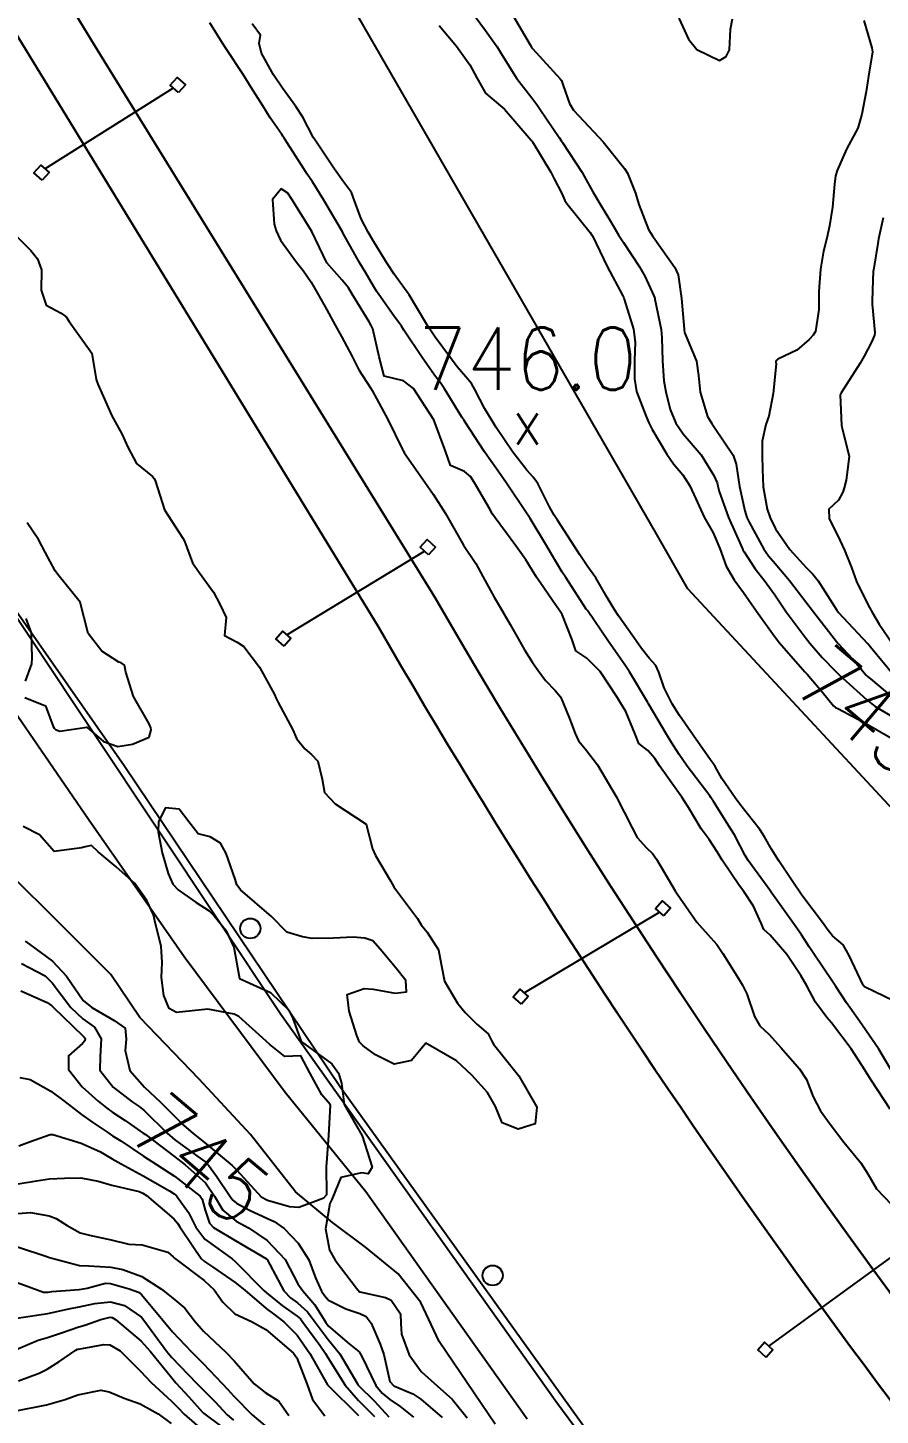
# Model space of a CAD drawing. Header units: metres. Extents: x 318500 to 325275, y 7408834 to 7428799.
# Drawn here: x 322758 to 322812.6, y 7421528.1 to 7421617.2 of the extents above; entities that cross this region are included whole.
import ezdxf
from ezdxf.enums import TextEntityAlignment as Align

# ---------------------------------------------------------------- set-up
doc = ezdxf.new("R2010")
doc.units = ezdxf.units.M
doc.header["$MEASUREMENT"] = 0
for name, color, linetype in [('Cotas', 45, 'Continuous'), ('Curvas de Nivel 1m', 11, 'Continuous'), ('Curvas de Nivel 5m', 15, 'Continuous'), ('Divisas', 45, 'Continuous'), ('Hidrografia', 140, 'Continuous'), ('Linha Férrea', 20, 'Continuous'), ('Pontos Cotados', 45, 'Continuous'), ('Postes', 20, 'Continuous'), ('Pórticos', 45, 'Continuous'), ('Vias Primárias', 230, 'Continuous'), ('Vias Secundárias', 230, 'Continuous')]:
    doc.layers.add(name, color=color, linetype=linetype)
doc.styles.add('Style-STANDARD', font='STANDARD.shx')

# ---------------------------------------------------------------- blocks, each defined once
blk = doc.blocks.new('ELVTXT_97')
at = {"layer": 'Pontos Cotados', "linetype": 'Continuous', "style": 'Style-STANDARD'}
for s, height, p in [('746.0', 4, (0, 4)), ('x', 3, (0, 0))]:
    blk.add_text(s, height=height, dxfattribs=at).set_placement(p, align=Align.MIDDLE_CENTER)

msp = doc.modelspace()

# ---------------------------------------------------------------- linework, layer by layer
at = {"layer": 'Curvas de Nivel 1m', "flags": 128}
for points, elevation in [([(322786.601, 7421617.987), (322787.329, 7421617.002), (322788.065, 7421615.964), (322788.334, 7421615.534), (322789.305, 7421613.95), (322790.298, 7421612.692), (322790.623, 7421612.265), (322790.838, 7421611.932), (322792.039, 7421610.138), (322792.206, 7421609.911), (322792.259, 7421609.83), (322793.514, 7421607.891), (322793.771, 7421607.433), (322794.218, 7421606.647), (322794.678, 7421605.875), (322795.396, 7421604.664), (322795.878, 7421603.863), (322796.173, 7421603.401), (322797.207, 7421601.844), (322797.543, 7421601.238), (322798.131, 7421599.974), (322798.171, 7421599.87), (322798.183, 7421599.829), (322798.19, 7421599.768), (322798.586, 7421597.823), (322798.636, 7421597.277), (322798.667, 7421595.821), (322798.77, 7421594.533), (322798.882, 7421593.818), (322799.162, 7421592.684), (322799.524, 7421591.807), (322800.01, 7421591.13), (322801.148, 7421589.788), (322801.977, 7421588.46), (322802.176, 7421587.981), (322802.225, 7421587.776), (322802.307, 7421587.432), (322802.905, 7421585.766), (322803.722, 7421583.944), (322803.807, 7421583.752), (322803.837, 7421583.679), (322803.908, 7421583.552), (322804.614, 7421582.456), (322805.187, 7421581.731), (322805.876, 7421580.801), (322806.619, 7421579.712), (322807.836, 7421578.073), (322808.132, 7421577.695), (322808.914, 7421576.777), (322809.812, 7421575.859), (322809.905, 7421575.763), (322809.998, 7421575.667), (322811.786, 7421574.046), (322812.313, 7421573.635), (322813.767, 7421572.775)], 744), ([(322789.095, 7421617.953), (322790.193, 7421616.091), (322790.275, 7421615.941), (322790.339, 7421615.855), (322792.122, 7421613.913), (322792.19, 7421613.793), (322792.306, 7421613.472), (322792.709, 7421612.319), (322792.963, 7421611.9), (322794.269, 7421610.512), (322794.863, 7421609.874), (322796.234, 7421608.148), (322796.425, 7421607.857), (322796.937, 7421606.569), (322797.152, 7421605.846), (322797.779, 7421604.244), (322798.028, 7421603.832), (322798.177, 7421603.614), (322799.472, 7421601.81), (322799.673, 7421601.335), (322799.892, 7421599.804), (322800.065, 7421597.836), (322800.068, 7421597.8), (322800.098, 7421597.637), (322800.854, 7421595.792), (322800.98, 7421594.871), (322801.102, 7421593.789), (322801.573, 7421592.239), (322801.848, 7421591.782), (322802.016, 7421591.538), (322803.207, 7421589.762), (322803.411, 7421589.186), (322803.624, 7421587.755), (322803.947, 7421586.193), (322804.092, 7421585.748), (322804.231, 7421585.451), (322805.171, 7421583.731), (322805.467, 7421583.288), (322805.901, 7421582.793), (322806.83, 7421581.711), (322807.87, 7421580.335), (322808.352, 7421579.693), (322809.832, 7421577.803), (322809.947, 7421577.668), (322810.856, 7421576.69), (322811.75, 7421575.641), (322811.809, 7421575.58), (322812.143, 7421575.299), (322813.784, 7421573.914)], 743), ([(322813.467, 7421550.079), (322812.552, 7421551.629), (322811.513, 7421553.158), (322811.155, 7421553.645), (322810.485, 7421554.611), (322809.796, 7421555.666), (322809.546, 7421556.038), (322808.421, 7421557.687), (322808.085, 7421558.202), (322807.583, 7421558.97), (322807.08, 7421559.705), (322805.694, 7421561.644), (322805.637, 7421561.72), (322805.62, 7421561.745), (322804.181, 7421563.742), (322803.978, 7421564.07), (322803.659, 7421564.676), (322803.29, 7421565.379), (322803.07, 7421565.759), (322801.945, 7421567.528), (322801.777, 7421567.779), (322801.702, 7421567.883), (322800.257, 7421569.795), (322799.737, 7421570.546), (322799.252, 7421571.314), (322798.952, 7421571.812), (322797.78, 7421573.8), (322797.764, 7421573.83), (322797.733, 7421573.879), (322796.565, 7421575.849), (322796.268, 7421576.307), (322795.821, 7421576.941), (322795.164, 7421577.867), (322793.858, 7421579.778), (322793.789, 7421579.881), (322793.64, 7421580.106), (322792.471, 7421581.901), (322792.245, 7421582.256), (322791.899, 7421582.827), (322791.496, 7421583.506), (322791.247, 7421583.92), (322790.181, 7421585.692), (322790.024, 7421585.939), (322789.942, 7421586.07), (322788.67, 7421587.953), (322787.98, 7421588.941), (322787.555, 7421589.536), (322787.265, 7421589.971), (322786.018, 7421591.876), (322785.946, 7421591.991), (322785.813, 7421592.204), (322784.69, 7421594.01), (322784.43, 7421594.391), (322784.059, 7421594.894), (322783.253, 7421596.028), (322782.096, 7421597.786), (322781.927, 7421598.043), (322781.451, 7421598.708), (322780.479, 7421600.065), (322780.338, 7421600.273), (322780.135, 7421600.604), (322779.598, 7421601.531), (322779.272, 7421602.083), (322778.179, 7421604.032), (322778.142, 7421604.1), (322778.086, 7421604.196), (322776.955, 7421606.113), (322776.222, 7421607.292), (322775.891, 7421607.789), (322775.668, 7421608.128), (322774.6, 7421609.8), (322774.382, 7421610.148), (322774.333, 7421610.221), (322774.262, 7421610.329), (322773.516, 7421611.405), (322773.031, 7421612.169), (322772.298, 7421613.352), (322771.77, 7421614.185), (322770.639, 7421615.893), (322770.445, 7421616.199), (322770.342, 7421616.369), (322769.649, 7421617.506)], 744), ([(322799.734, 7421617.81), (322800.35, 7421616.452), (322800.889, 7421615.795), (322802.33, 7421615.095), (322802.764, 7421615.343), (322802.965, 7421615.771), (322803.042, 7421617.087), (322803.163, 7421617.768)], 742), ([(322811.583, 7421617.652), (322812.099, 7421615.889), (322812.145, 7421615.643), (322811.89, 7421614.073), (322811.834, 7421613.647), (322811.749, 7421613.093), (322811.468, 7421611.652), (322811.2, 7421610.733), (322810.624, 7421609.665), (322810.495, 7421609.428), (322810.248, 7421608.867), (322809.886, 7421608.025), (322809.769, 7421607.677), (322809.701, 7421607.154), (322809.581, 7421605.679), (322809.391, 7421604.483), (322809.208, 7421603.685), (322809.008, 7421602.847), (322808.818, 7421601.69), (322808.704, 7421600.26), (322808.702, 7421599.691), (322808.704, 7421599.109), (322808.496, 7421597.694), (322808.337, 7421597.455), (322808.092, 7421597.186), (322807.299, 7421596.49), (322806.073, 7421595.907), (322805.965, 7421595.828), (322805.95, 7421595.722), (322805.957, 7421595.61), (322805.777, 7421593.724), (322805.487, 7421592.269), (322805.313, 7421591.731), (322805.074, 7421590.664), (322805.072, 7421589.734), (322805.089, 7421588.842), (322805.136, 7421587.733), (322805.389, 7421586.287), (322805.578, 7421585.725), (322805.93, 7421585.039), (322806.847, 7421583.711), (322807.898, 7421582.54), (322808.329, 7421582.129), (322808.664, 7421581.688), (322809.862, 7421579.803), (322809.965, 7421579.668), (322811.831, 7421577.678), (322811.862, 7421577.64), (322812.014, 7421577.452), (322813.54, 7421575.623)], 742), ([(322813.288, 7421547.775), (322812.057, 7421549.634), (322811.474, 7421550.566), (322810.769, 7421551.651), (322809.515, 7421553.332), (322809.227, 7421553.674), (322808.491, 7421554.647), (322807.935, 7421555.694), (322807.55, 7421556.362), (322806.648, 7421557.709), (322805.582, 7421558.945), (322805.166, 7421559.306), (322805.001, 7421559.729), (322804.522, 7421560.821), (322803.894, 7421561.746), (322803.626, 7421562.122), (322802.511, 7421563.767), (322802.181, 7421564.298), (322801.663, 7421565.085), (322801.167, 7421565.785), (322800.34, 7421567.144), (322799.926, 7421567.798), (322799.705, 7421568.117), (322798.491, 7421569.819), (322798.194, 7421570.282), (322797.74, 7421570.8), (322797.161, 7421571.256), (322796.934, 7421571.842), (322796.327, 7421573.296), (322795.984, 7421573.857), (322795.785, 7421574.176), (322794.676, 7421575.871), (322793.818, 7421576.721), (322793.12, 7421577.188), (322792.877, 7421577.894), (322792.237, 7421579.522), (322791.986, 7421579.908), (322791.863, 7421580.094), (322790.6, 7421581.929), (322790.327, 7421582.366), (322789.901, 7421583.049), (322789.274, 7421583.946), (322787.937, 7421585.737), (322787.777, 7421585.962), (322787.575, 7421586.336), (322786.624, 7421587.98), (322786.368, 7421588.378), (322785.977, 7421588.716), (322785.078, 7421589.1), (322784.757, 7421590.009), (322784.02, 7421592.02), (322782.709, 7421594.033), (322782.055, 7421594.525), (322780.831, 7421594.832), (322780.51, 7421596.063), (322780.097, 7421597.854), (322779.994, 7421598.072), (322779.854, 7421598.323), (322778.782, 7421600.09), (322778.527, 7421600.487), (322778.139, 7421600.978), (322777.156, 7421602.11), (322776.18, 7421604.12), (322774.913, 7421606.139), (322774.639, 7421606.568), (322774.217, 7421606.84), (322773.667, 7421606.158), (322773.764, 7421604.579), (322773.9, 7421604.154), (322774.171, 7421603.564), (322775.202, 7421602.134), (322775.629, 7421601.611), (322776.137, 7421600.851), (322776.562, 7421600.116), (322777.15, 7421599.074), (322777.674, 7421598.104), (322778.089, 7421597.375), (322778.775, 7421596.089), (322779.206, 7421595.227), (322779.941, 7421594.072), (322780.048, 7421593.91), (322781.056, 7421592.054), (322781.991, 7421590.128), (322782.035, 7421590.04), (322782.138, 7421589.889), (322783.427, 7421588.025), (322783.958, 7421587.251), (322784.76, 7421586.008), (322785.91, 7421583.99), (322786.713, 7421582.793), (322787.156, 7421581.971), (322787.87, 7421580.649), (322788.288, 7421579.956), (322788.913, 7421578.88), (322789.435, 7421577.944), (322789.823, 7421577.257), (322790.335, 7421576.452), (322790.7, 7421575.927), (322791.173, 7421575.292), (322791.791, 7421574.647), (322792.131, 7421574.251), (322792.289, 7421573.902), (322792.716, 7421572.847), (322793.069, 7421571.89), (322793.28, 7421571.422), (322793.74, 7421570.891), (322794.518, 7421569.872), (322795.7, 7421567.86), (322796.735, 7421565.844), (322797.045, 7421565.221), (322797.657, 7421564.565), (322798.031, 7421564.201), (322798.288, 7421563.82), (322799.267, 7421562.163), (322799.483, 7421561.802), (322799.617, 7421561.593), (322800.876, 7421559.787), (322801.582, 7421558.996), (322802.159, 7421558.354), (322802.545, 7421557.765), (322803.546, 7421556.16), (322803.815, 7421555.746), (322804.088, 7421555.185), (322804.573, 7421553.734), (322804.916, 7421553.14), (322805.499, 7421552.587), (322806.295, 7421551.712), (322807.47, 7421550.371), (322807.919, 7421549.693), (322808.336, 7421548.568), (322808.802, 7421547.676), (322809.427, 7421546.825), (322810.306, 7421545.657), (322811.39, 7421544.336), (322811.851, 7421543.635), (322812.41, 7421542.67), (322813.361, 7421541.665)], 743), ([(322812.838, 7421604.996), (322812.534, 7421603.636), (322812.479, 7421603.333), (322812.206, 7421601.639), (322812.197, 7421601.592), (322812.137, 7421600.337), (322812.116, 7421599.64), (322812.127, 7421599.441), (322812.301, 7421597.638), (322812.279, 7421597.456), (322812.091, 7421597.008), (322811.619, 7421596.105), (322811.346, 7421595.651), (322810.134, 7421593.752), (322810.092, 7421593.669), (322810.083, 7421593.636), (322810.157, 7421591.668), (322810.196, 7421591.489), (322810.645, 7421589.66), (322810.457, 7421588.145), (322810.329, 7421587.665), (322810.249, 7421587.383), (322809.958, 7421586.86), (322809.335, 7421586.294), (322809.365, 7421585.679), (322809.923, 7421584.57), (322810.359, 7421583.663), (322810.791, 7421582.549), (322811.125, 7421581.651), (322811.867, 7421580.136), (322812.143, 7421579.637), (322812.574, 7421578.908), (322813.441, 7421577.624)], 741), ([(322756.67, 7421604.383), (322758.158, 7421602.9), (322758.593, 7421602.356), (322758.849, 7421601.643), (322758.834, 7421600.353), (322759.139, 7421599.378), (322760.105, 7421598.873), (322760.417, 7421598.641), (322760.624, 7421598.325), (322762.07, 7421596.31), (322762.357, 7421594.609), (322762.458, 7421594.304), (322762.798, 7421593.539), (322763.35, 7421592.29), (322764.003, 7421591.132), (322764.388, 7421590.274), (322764.931, 7421589.217), (322765.971, 7421588.379), (322766.081, 7421588.249), (322766.153, 7421588.063), (322766.745, 7421586.242), (322767.913, 7421584.433), (322768.01, 7421584.229), (322768.532, 7421582.856), (322768.984, 7421582.214), (322769.871, 7421580.953), (322770.289, 7421580.194), (322770.692, 7421579.343), (322770.581, 7421578.189), (322771.404, 7421577.755), (322771.823, 7421577.472), (322772.829, 7421576.16), (322773.784, 7421574.388), (322773.893, 7421574.148), (322774.033, 7421573.889), (322774.956, 7421572.132), (322775.198, 7421571.581), (322775.738, 7421570.916), (322776.155, 7421570.535), (322776.579, 7421570.107), (322776.856, 7421568.96), (322777.001, 7421568.1), (322777.689, 7421567.375), (322779.67, 7421566.07), (322780.073, 7421564.483), (322780.277, 7421564.061), (322781.232, 7421562.44), (322781.447, 7421562.043), (322781.617, 7421561.827), (322782.953, 7421560.02), (322783.188, 7421559.618), (322783.581, 7421559.133), (322784.302, 7421558.003), (322784.478, 7421557.079), (322784.684, 7421555.999), (322785.519, 7421554.594), (322786.028, 7421553.982), (322786.773, 7421553.241), (322787.497, 7421552.628), (322787.718, 7421552.183), (322787.845, 7421551.955), (322789.46, 7421549.93), (322790.617, 7421547.918), (322790.505, 7421546.833), (322789.416, 7421546.503), (322788.383, 7421546.909), (322787.955, 7421547.952), (322787.444, 7421548.862), (322786.449, 7421549.975), (322785.474, 7421550.891), (322783.49, 7421552.01), (322782.585, 7421550.912), (322781.469, 7421550.671), (322780.273, 7421551.264), (322779.487, 7421551.843), (322779.235, 7421552.073), (322779.062, 7421552.506), (322778.577, 7421554.079), (322778.459, 7421555.147), (322779.532, 7421555.519), (322780.118, 7421555.475), (322781.528, 7421555.234), (322782.246, 7421555.312), (322782.213, 7421556.03), (322781.552, 7421556.87), (322780.565, 7421558.055), (322780.091, 7421558.578), (322779.577, 7421558.762), (322778.827, 7421558.828), (322777.577, 7421558.759), (322776.206, 7421558.74), (322775.577, 7421558.849), (322774.58, 7421559.135), (322773.59, 7421560.15), (322771.615, 7421561.863), (322771.369, 7421562.174), (322771.257, 7421562.544), (322770.688, 7421564.184), (322770.318, 7421564.851), (322769.661, 7421565.259), (322768.894, 7421565.443), (322768.305, 7421566.22), (322767.682, 7421567.035), (322766.806, 7421567.116), (322766.339, 7421566.243), (322766.325, 7421565.581), (322766.575, 7421564.241), (322766.965, 7421562.902), (322767.271, 7421562.233), (322767.614, 7421561.862), (322768.769, 7421561.046), (322769.595, 7421560.503), (322769.917, 7421560.195), (322770.662, 7421559.265), (322771.183, 7421558.176), (322771.54, 7421556.17), (322773.527, 7421555.269), (322774.711, 7421554.132), (322774.972, 7421553.595), (322775.49, 7421552.12), (322777.469, 7421550.698), (322777.887, 7421550.086), (322778.091, 7421549.443), (322778.266, 7421548.082), (322779.41, 7421546.07), (322780.048, 7421544.06), (322779.807, 7421543.63), (322779.374, 7421543.688), (322778.053, 7421543.4), (322777.502, 7421542.088), (322777.457, 7421541.981), (322777.346, 7421541.732), (322777.052, 7421540.094), (322777.31, 7421538.738), (322777.674, 7421538.086), (322779.054, 7421536.292), (322779.248, 7421536.07), (322779.27, 7421536.06), (322780.914, 7421535.693), (322781.265, 7421535.515), (322781.862, 7421534.637), (322781.884, 7421534.03), (322781.935, 7421533.334), (322782.437, 7421532.022), (322783.204, 7421530.945), (322784.236, 7421530), (322785.188, 7421529.171), (322786.149, 7421527.975)], 744), ([(322757.778, 7421574.209), (322759.092, 7421573.663), (322759.589, 7421572.332), (322759.653, 7421572.235), (322759.748, 7421572.153), (322760.028, 7421572.046), (322761.75, 7421572.31), (322762.825, 7421571.378), (322763.738, 7421571.065), (322764.692, 7421571.219), (322765.744, 7421571.648), (322765.869, 7421572.129), (322765.867, 7421572.249), (322765.754, 7421572.518), (322764.739, 7421574.266), (322764.256, 7421575.821), (322764.171, 7421576.275), (322763.952, 7421576.419), (322763.812, 7421576.472), (322762.707, 7421577.184), (322761.83, 7421578.31), (322761.316, 7421580.315), (322759.886, 7421582.093), (322759.728, 7421582.332), (322759.083, 7421583.524), (322758.643, 7421584.349), (322757.926, 7421585.411)], 744), ([(322757.844, 7421579.272), (322758.193, 7421578.355), (322758.216, 7421576.756), (322758.197, 7421576.354), (322757.793, 7421575.255)], 744), ([(322757.789, 7421558.574), (322758.094, 7421558.352), (322759.554, 7421557.271), (322760.453, 7421556.321), (322761.517, 7421554.759), (322762.076, 7421554.302), (322762.998, 7421553.781), (322763.502, 7421553.48), (322764.206, 7421552.978), (322764.273, 7421552.268), (322764.21, 7421551.538), (322764.507, 7421550.264), (322765.444, 7421549.192), (322766.479, 7421548.24), (322767.421, 7421547.298), (322767.957, 7421546.763), (322768.573, 7421546.213), (322769.4, 7421545.553), (322771.064, 7421544.175), (322771.375, 7421543.858), (322772.933, 7421542.154), (322773.348, 7421541.946), (322774.758, 7421541.543), (322775.344, 7421541.483), (322776.964, 7421542.096), (322777.139, 7421542.307), (322777.121, 7421544.094), (322777.136, 7421544.341), (322777.265, 7421546.092), (322777.381, 7421548.042), (322777.37, 7421548.091), (322776.831, 7421548.708), (322776.046, 7421550.111), (322775.476, 7421551.211), (322774.448, 7421551.163), (322773.487, 7421551.929), (322773.251, 7421552.152), (322771.506, 7421553.729), (322771.213, 7421553.88), (322769.51, 7421554.2), (322767.508, 7421553.983), (322767.044, 7421554.235), (322766.686, 7421555.075), (322766.538, 7421556.24), (322766.589, 7421557.205), (322766.514, 7421558.241), (322766.16, 7421559.669), (322766.023, 7421560.246), (322765.604, 7421561.177), (322764.828, 7421562.262), (322763.636, 7421563.329), (322762.485, 7421564.297), (322762.058, 7421564.708), (322761.653, 7421564.628), (322761.408, 7421564.557), (322759.65, 7421564.33), (322758.712, 7421565.396), (322757.666, 7421565.931)], 744), ([(322757.525, 7421555.388), (322759.214, 7421554.635), (322759.511, 7421554.415), (322759.602, 7421554.329), (322761.492, 7421552.49), (322761.589, 7421552.406), (322761.643, 7421552.308), (322761.63, 7421552.166), (322761.485, 7421551.989), (322760.584, 7421551.208), (322760.567, 7421550.319), (322761.443, 7421549.21), (322762.48, 7421548.294), (322763.005, 7421547.865), (322763.423, 7421547.574), (322764.202, 7421547.052), (322765.366, 7421546.251), (322765.41, 7421546.222), (322765.506, 7421546.152), (322767.388, 7421544.734), (322768.058, 7421544.22), (322769.363, 7421543.048), (322769.952, 7421542.191), (322770.469, 7421541.311), (322771.334, 7421540.59), (322772.119, 7421540.162), (322773.318, 7421539.353), (322774.47, 7421538.132), (322775.277, 7421536.571), (322775.598, 7421536.115), (322776.382, 7421535.224), (322777.085, 7421534.092), (322777.247, 7421533.865), (322778.583, 7421532.723), (322779.222, 7421532.216), (322779.314, 7421532.069), (322779.383, 7421531.902), (322780.3, 7421530.053), (322780.69, 7421529.552), (322781.181, 7421529.14), (322781.853, 7421528.706), (322782.696, 7421528.017)], 746), ([(322757.452, 7421549.811), (322758.108, 7421549.693), (322759.439, 7421548.944), (322760.288, 7421548.321), (322761.421, 7421547.446), (322762.077, 7421546.96), (322763.092, 7421546.285), (322763.407, 7421546.082), (322763.932, 7421545.742), (322765.388, 7421544.77), (322766.225, 7421544.242), (322767.369, 7421543.484), (322769.02, 7421542.205), (322769.154, 7421542.009), (322769.341, 7421541.298), (322769.614, 7421540.477), (322769.874, 7421540.192), (322771.318, 7421539.337), (322773.273, 7421538.177), (322773.3, 7421538.16), (322773.321, 7421538.128), (322774.388, 7421536.133), (322774.818, 7421535.679), (322775.262, 7421535.359), (322775.914, 7421534.768), (322776.391, 7421534.103), (322777.234, 7421532.997), (322777.981, 7421532.082), (322779.107, 7421530.155), (322779.156, 7421530.07), (322779.19, 7421530.032), (322780.179, 7421529.054), (322781.119, 7421528.041)], 747), ([(322757.396, 7421545.436), (322758.069, 7421545.681), (322759.408, 7421546.165), (322759.571, 7421546.165), (322761.4, 7421545.611), (322762.638, 7421545.044), (322763.385, 7421544.6), (322763.948, 7421544.271), (322765.369, 7421543.495), (322767.056, 7421542.532), (322767.352, 7421542.352), (322767.498, 7421542.228), (322768.279, 7421541.155), (322768.75, 7421540.209), (322769.319, 7421539.438), (322771.069, 7421538.173), (322771.297, 7421537.985), (322773.102, 7421536.152), (322773.268, 7421535.995), (322774.295, 7421535.169), (322775.254, 7421534.502), (322775.457, 7421534.322), (322775.614, 7421534.115), (322776.693, 7421532.633), (322777.071, 7421532.092), (322777.216, 7421531.842), (322778.321, 7421530.079), (322779.18, 7421529.09), (322779.69, 7421528.577), (322780.213, 7421528.054)], 748), ([(322757.359, 7421542.986), (322758.518, 7421543.188), (322759.365, 7421543.302), (322760.321, 7421543.365), (322761.366, 7421543.379), (322762.487, 7421543.169), (322763.359, 7421542.912), (322765.104, 7421542.504), (322765.352, 7421542.401), (322765.585, 7421542.248), (322767.335, 7421540.754), (322767.57, 7421540.465), (322767.715, 7421540.224), (322768.542, 7421538.982), (322769.091, 7421538.203), (322769.297, 7421538.009), (322769.816, 7421537.668), (322771.277, 7421536.654), (322771.882, 7421536.164), (322773.258, 7421534.999), (322773.741, 7421534.628), (322774.389, 7421534.133), (322775.237, 7421533.282), (322776.052, 7421532.108), (322777.19, 7421530.09), (322779.171, 7421528.133)], 749), ([(322757.309, 7421538.939), (322759.18, 7421538.332), (322759.299, 7421538.287), (322759.358, 7421538.27), (322761.292, 7421537.755), (322761.872, 7421537.72), (322763.291, 7421537.65), (322764.065, 7421537.492), (322765.282, 7421537.044), (322766.539, 7421536.237), (322767.264, 7421535.661), (322768.047, 7421535.007), (322768.657, 7421534.209), (322769.24, 7421533.526), (322770.679, 7421532.178), (322771.212, 7421531.627), (322772.495, 7421530.157), (322773.184, 7421529.597), (322774.077, 7421529.035), (322774.712, 7421528.127)], 751), ([(322757.275, 7421536.663), (322758.163, 7421536.347), (322758.977, 7421536.045), (322759.267, 7421536.041), (322759.518, 7421536.077), (322761.269, 7421536.208), (322761.78, 7421536.302), (322762.947, 7421536.613), (322763.275, 7421536.598), (322764.472, 7421536.262), (322765.062, 7421536.047), (322765.266, 7421535.89), (322766.626, 7421534.236), (322767.239, 7421533.503), (322768.475, 7421532.211), (322769.209, 7421531.463), (322770.437, 7421530.181), (322770.803, 7421529.793), (322771.182, 7421529.368), (322772.362, 7421528.158), (322773.16, 7421527.479)], 752), ([(322757.27, 7421534.379), (322759.253, 7421534.675), (322760.603, 7421534.97), (322761.258, 7421535.099), (322762.267, 7421535.302), (322763.261, 7421535.415), (322764.167, 7421535.175), (322765.252, 7421534.424), (322765.413, 7421534.248), (322765.885, 7421533.599), (322766.892, 7421532.233), (322767.214, 7421531.85), (322768.796, 7421530.206), (322768.987, 7421530.002), (322769.186, 7421529.799), (322769.993, 7421529.002), (322770.754, 7421528.176), (322771.165, 7421527.832)], 753), ([(322757.22, 7421532.36), (322758.621, 7421532.948), (322759.232, 7421533.139), (322760.125, 7421533.433), (322761.242, 7421533.803), (322761.621, 7421533.927), (322762.645, 7421534.289), (322763.252, 7421534.44), (322763.387, 7421534.414), (322763.599, 7421534.275), (322765.23, 7421532.895), (322765.82, 7421532.244), (322767.195, 7421530.534), (322767.461, 7421530.226), (322768.286, 7421529.318), (322769.171, 7421528.338), (322769.239, 7421528.267), (322769.315, 7421528.198), (322771.15, 7421526.833)], 754), ([(322757.225, 7421528.413), (322759.175, 7421528.808), (322760.357, 7421529.139), (322761.181, 7421529.442), (322762.655, 7421529.759), (322763.184, 7421529.652), (322764.158, 7421529.243), (322765.176, 7421528.873), (322766.322, 7421528.238), (322767.161, 7421527.599)], 756)]:
    msp.add_lwpolyline(points, dxfattribs=dict(at, elevation=elevation))
at = {"layer": 'Curvas de Nivel 5m', "flags": 128}
for points, elevation in [([(322813.531, 7421554.709), (322811.626, 7421555.639), (322811.542, 7421555.743), (322810.639, 7421557.654), (322810.255, 7421558.338), (322809.582, 7421558.917), (322809.237, 7421559.326), (322808.999, 7421559.679), (322807.617, 7421561.528), (322807.491, 7421561.701), (322807.159, 7421562.173), (322806.146, 7421563.715), (322805.658, 7421564.476), (322805.209, 7421565.271), (322804.909, 7421565.731), (322803.693, 7421567.278), (322803.333, 7421567.756), (322802.472, 7421569.015), (322802.057, 7421569.775), (322801.933, 7421569.978), (322801.734, 7421570.222), (322800.635, 7421571.791), (322799.769, 7421573.054), (322799.295, 7421573.807), (322798.779, 7421574.831), (322798.433, 7421575.821), (322798.241, 7421576.25), (322797.819, 7421576.728), (322797.331, 7421577.343), (322796.983, 7421577.843), (322795.854, 7421579.436), (322795.568, 7421579.863), (322795.12, 7421580.619), (322794.393, 7421581.875), (322793.897, 7421582.599), (322793.376, 7421583.359), (322793.038, 7421583.893), (322791.935, 7421585.595), (322791.735, 7421585.913), (322791.423, 7421586.442), (322790.688, 7421587.929), (322790.391, 7421588.351), (322789.978, 7421588.783), (322789.079, 7421589.949), (322788.014, 7421591.542), (322787.742, 7421591.964), (322787.276, 7421592.727), (322786.638, 7421593.981), (322786.433, 7421594.364), (322786.058, 7421594.778), (322785.499, 7421595.433), (322785.072, 7421596.005), (322784.09, 7421597.34), (322783.631, 7421598.025), (322782.902, 7421599.248), (322782.43, 7421600.037), (322782.134, 7421600.463), (322781.464, 7421601.371), (322781.017, 7421602.057), (322780.171, 7421603.44), (322779.795, 7421604.076), (322779.355, 7421604.92), (322778.923, 7421606.089), (322778.731, 7421606.609), (322778.222, 7421607.305), (322777.638, 7421608.106), (322776.347, 7421610.031), (322776.289, 7421610.12), (322776.261, 7421610.172), (322775.601, 7421611.458), (322775.155, 7421612.137), (322774.297, 7421613.311), (322773.735, 7421614.159), (322772.949, 7421615.552), (322772.816, 7421616.173), (322772.895, 7421616.721), (322772.353, 7421617.448)], 745), ([(322784.36, 7421617.335), (322785.454, 7421616.003), (322786.322, 7421614.816), (322786.768, 7421613.983), (322787.32, 7421612.994), (322788.292, 7421612.185), (322788.548, 7421611.957), (322790.26, 7421609.965), (322790.281, 7421609.94), (322790.337, 7421609.86), (322791.521, 7421607.921), (322791.759, 7421607.45), (322792.216, 7421606.551), (322792.416, 7421606.111), (322792.534, 7421605.905), (322794.027, 7421604.037), (322794.146, 7421603.881), (322794.179, 7421603.825), (322795.128, 7421601.87), (322796.131, 7421599.974), (322796.171, 7421599.9), (322796.188, 7421599.859), (322796.223, 7421599.765), (322796.826, 7421597.849), (322796.921, 7421597.014), (322796.884, 7421595.848), (322796.871, 7421594.66), (322797.016, 7421593.846), (322797.623, 7421592.239), (322797.792, 7421591.833), (322798.014, 7421591.405), (322798.95, 7421589.816), (322799.373, 7421589.198), (322799.977, 7421588.494), (322800.42, 7421587.795), (322800.805, 7421586.944), (322801.343, 7421585.786), (322801.925, 7421584.763), (322802.349, 7421583.773), (322802.759, 7421582.627), (322803.277, 7421581.759), (322803.878, 7421580.947), (322804.71, 7421579.737), (322805.837, 7421578.161), (322806.189, 7421577.716), (322807.812, 7421575.851), (322807.882, 7421575.77), (322807.948, 7421575.698), (322808.912, 7421574.564), (322809.65, 7421573.672), (322809.779, 7421573.572), (322809.973, 7421573.471), (322811.763, 7421572.519), (322813.325, 7421571.624)], 745), ([(322757.552, 7421557.133), (322759.077, 7421556.337), (322759.534, 7421555.9), (322760.727, 7421554.318), (322761.503, 7421553.59), (322762.24, 7421553.042), (322762.676, 7421552.292), (322762.607, 7421551.159), (322762.576, 7421550.293), (322763.444, 7421549.198), (322764.668, 7421548.261), (322765.116, 7421547.944), (322765.424, 7421547.691), (322766.901, 7421546.235), (322767.404, 7421545.815), (322768.814, 7421544.783), (322769.383, 7421544.372), (322769.564, 7421544.197), (322770.079, 7421543.479), (322770.953, 7421542.176), (322771.119, 7421541.944), (322771.346, 7421541.752), (322772.196, 7421541.307), (322773.336, 7421540.769), (322773.764, 7421540.574), (322774.4, 7421540.134), (322775.316, 7421539.176), (322775.986, 7421538.11), (322776.427, 7421536.958), (322776.804, 7421536.097), (322776.988, 7421535.815), (322777.264, 7421535.516), (322778.373, 7421534.965), (322779.256, 7421534.673), (322779.666, 7421534.476), (322779.99, 7421534.059), (322780.576, 7421532.704), (322780.802, 7421532.046), (322781.194, 7421530.302), (322781.451, 7421530.036), (322782.671, 7421529.504), (322783.182, 7421529.177), (322784.548, 7421527.996)], 745), ([(322757.337, 7421541.082), (322758.147, 7421541.156), (322759.336, 7421540.93), (322759.781, 7421540.772), (322760.481, 7421540.318), (322761.323, 7421539.856), (322761.915, 7421539.707), (322763.317, 7421539.399), (322764.45, 7421539.126), (322765.312, 7421539.071), (322766.941, 7421538.598), (322767.301, 7421538.296), (322767.383, 7421538.229), (322769.279, 7421536.78), (322769.915, 7421536.19), (322770.481, 7421535.401), (322771.255, 7421534.652), (322772.309, 7421534.159), (322773.242, 7421533.644), (322775.015, 7421532.123), (322775.216, 7421531.828), (322775.875, 7421530.11), (322776.234, 7421529.157), (322777.023, 7421528.092)], 750), ([(322757.364, 7421530.357), (322758.69, 7421530.845), (322759.201, 7421531.094), (322759.958, 7421531.573), (322761.041, 7421532.312), (322761.158, 7421532.374), (322761.221, 7421532.388), (322762.841, 7421532.67), (322763.226, 7421532.653), (322763.899, 7421532.27), (322765.201, 7421530.963), (322765.888, 7421530.243), (322767.178, 7421529.035), (322767.585, 7421528.635), (322767.986, 7421528.218), (322769.155, 7421527.198)], 755)]:
    msp.add_lwpolyline(points, dxfattribs=dict(at, elevation=elevation))
at = {"layer": 'Divisas'}
for points in [[(322924.207, 7421441.683), (322906.988, 7421456.138), (322893.341, 7421467.245), (322879.861, 7421474.937), (322877.963, 7421471.837), (322876.004, 7421472.68), (322865.363, 7421480.86), (322840.2, 7421516.876), (322832.088, 7421546.932), (322817.958, 7421562.151), (322800.311, 7421581.177), (322798.306, 7421584.659), (322777.445, 7421620.897), (322776.091, 7421623.568), (322757.971, 7421670.712), (322728.171, 7421705.308), (322722.249, 7421700.843), (322705.113, 7421730.344), (322695.999, 7421746.022), (322690.944, 7421752.823), (322684.139, 7421762.406), (322668.997, 7421784.079), (322654.601, 7421804.408), (322642.478, 7421825.337)], [(322921.79, 7421404.92), (322893.41, 7421426.952), (322866.276, 7421448.624), (322848.102, 7421465.674), (322831.829, 7421480.348), (322828.651, 7421483.657), (322816.855, 7421497.13), (322811.66, 7421503.129), (322807.053, 7421509.282), (322797.718, 7421521.727), (322778.019, 7421549.175), (322764.143, 7421569.822), (322748.729, 7421591.88)]]:
    msp.add_lwpolyline(points, dxfattribs=at)
at = {"layer": 'Hidrografia'}
msp.add_lwpolyline([(322787.945, 7421527.558), (322784.355, 7421532.876), (322783.171, 7421535.375), (322781.723, 7421537.216), (322779.618, 7421538.926), (322777.513, 7421540.504), (322775.144, 7421542.477), (322772.249, 7421546.159), (322768.959, 7421549.71), (322765.143, 7421553.656), (322763.301, 7421556.418), (322753.459, 7421566.222)], dxfattribs=at)
at = {"layer": 'Linha Férrea'}
for points in [[(322143.825, 7422393.254, 0.177055), (322348.62, 7422102.056), (322434.806, 7422041.149, -0.110991), (322629.993, 7421830.678), (322682.61, 7421743.599), (322746.773, 7421641.593), (322762.264, 7421616.034), (322784.09, 7421580.598, 0.089131), (322895.412, 7421449.131), (322994.737, 7421367.338, -0.08158), (323134.171, 7421212.836), (323192.504, 7421114.159, 0.09806), (323348.116, 7420944.919), (323507.932, 7420825.984), (323699.619, 7420681.705), (323733.067, 7420655.668, -0.104587), (323843.705, 7420529.863, -0.339852), (323771.4, 7420065.587)], [(323771.4, 7420065.587, 0.339852), (323843.705, 7420529.863, 0.104587), (323733.067, 7420655.668), (323699.619, 7420681.705), (323507.932, 7420825.984), (323348.116, 7420944.919, -0.09806), (323192.504, 7421114.159), (323134.171, 7421212.836, 0.08158), (322994.737, 7421367.338), (322895.412, 7421449.131, -0.089131), (322784.09, 7421580.598), (322762.264, 7421616.034), (322746.773, 7421641.593), (322682.61, 7421743.599), (322629.993, 7421830.678, 0.110991), (322434.806, 7422041.149), (322348.62, 7422102.056, -0.177055), (322143.825, 7422393.254)], [(322140.246, 7422392.292, 0.177815), (322346.493, 7422099.021), (322440.925, 7422031.999, -0.098061), (322613.888, 7421848.216), (322683.948, 7421733.892), (322746.506, 7421634.335), (322780.475, 7421578.692, 0.094269), (322901.272, 7421438.87), (322999.189, 7421358.366, -0.08072), (323136.386, 7421201.409), (323184.599, 7421119.369, 0.102464), (323355.759, 7420933.913), (323510.091, 7420819.318), (323694.288, 7420680.697, -0.007988), (323738.117, 7420646.682, -0.098634), (323840.146, 7420527.887, -0.339824), (323768.602, 7420068.543)], [(323768.602, 7420068.543, 0.339824), (323840.146, 7420527.887, 0.098634), (323738.117, 7420646.682, 0.007988), (323694.288, 7420680.697), (323510.091, 7420819.318), (323355.759, 7420933.913, -0.102464), (323184.599, 7421119.369), (323136.386, 7421201.409, 0.08072), (322999.189, 7421358.366), (322901.272, 7421438.87, -0.094269), (322780.475, 7421578.692), (322746.506, 7421634.335), (322683.948, 7421733.892), (322613.888, 7421848.216, 0.098061), (322440.925, 7422031.999), (322346.493, 7422099.021, -0.177815), (322140.246, 7422392.292)]]:
    msp.add_lwpolyline(points, format="xyb", dxfattribs=at)
at = {"layer": 'Postes'}
for centre in [(322772.237, 7421559.383), (322787.783, 7421537.113)]:
    msp.add_circle(centre, 0.645, dxfattribs=at)
at = {"layer": 'Pórticos'}
for points in [[(322767.64, 7421613.029), (322767.105, 7421613.506), (322767.545, 7421613.999), (322768.08, 7421613.521)], [(322758.89, 7421607.407), (322758.355, 7421607.885), (322758.795, 7421608.378), (322759.33, 7421607.9)], [(322783.678, 7421583.366), (322783.143, 7421583.843), (322783.583, 7421584.336), (322784.118, 7421583.859)], [(322774.404, 7421577.496), (322773.869, 7421577.974), (322774.309, 7421578.467), (322774.844, 7421577.989)], [(322798.756, 7421560.19), (322798.221, 7421560.667), (322798.661, 7421561.16), (322799.196, 7421560.683)], [(322789.632, 7421554.515), (322789.097, 7421554.992), (322789.536, 7421555.485), (322790.071, 7421555.008)], [(322805.322, 7421531.851), (322804.786, 7421532.328), (322805.226, 7421532.821), (322805.761, 7421532.344)]]:
    msp.add_lwpolyline(points, close=True, dxfattribs=at)
for points in [[(322759.063, 7421608.139), (322767.308, 7421613.325)], [(322774.576, 7421578.228), (322783.41, 7421583.604)], [(322789.804, 7421555.246), (322798.488, 7421560.429)], [(322805.494, 7421532.582), (322813.472, 7421538.36)]]:
    msp.add_lwpolyline(points, dxfattribs=at)
at = {"layer": 'Vias Primárias'}
for points in [[(323715.644, 7420145.548, 0), (323709.04, 7420132.939)], [(323831.088, 7420001.787, 0), (323833.844, 7420008.443, 0.220888)]]:
    msp.add_lwpolyline(points, format="xyb", dxfattribs=at)
at = {"layer": 'Vias Secundárias'}
for points in [[(322930.549, 7421397.518), (322916.002, 7421408.391), (322892.069, 7421427.137), (322871.171, 7421444.613), (322856.612, 7421457.019), (322849.402, 7421463.468), (322845.593, 7421465.503), (322838.762, 7421469.17), (322831.283, 7421474.63), (322827.867, 7421477.664), (322825.843, 7421479.94), (322822.048, 7421486.641), (322813.429, 7421500.452), (322805.207, 7421510.947), (322791.908, 7421528.931), (322774.187, 7421553.865), (322754.228, 7421583.85)], [(322756.047, 7421574.854), (322761.853, 7421566.398), (322768.002, 7421557.587), (322774.473, 7421548.869), (322779.648, 7421542.503), (322789.998, 7421527.913)]]:
    msp.add_lwpolyline(points, dxfattribs=at)

# ---------------------------------------------------------------- block references
at = {"layer": 'Pontos Cotados', "linetype": 'Continuous'}
msp.add_blockref('ELVTXT_97', (322790.02, 7421591.94, 745.97), dxfattribs=at)

# ---------------------------------------------------------------- texts
at = {"layer": 'Cotas', "style": 'Style-STANDARD'}
for rotation, p in [(319.97148, (322811.715, 7421573.32, 745)), (319.51601, (322769.044, 7421544.581, 745))]:
    msp.add_text('745', height=4, rotation=rotation, dxfattribs=at).set_placement(p, align=Align.MIDDLE_CENTER)

doc.saveas('drawing.dxf')
